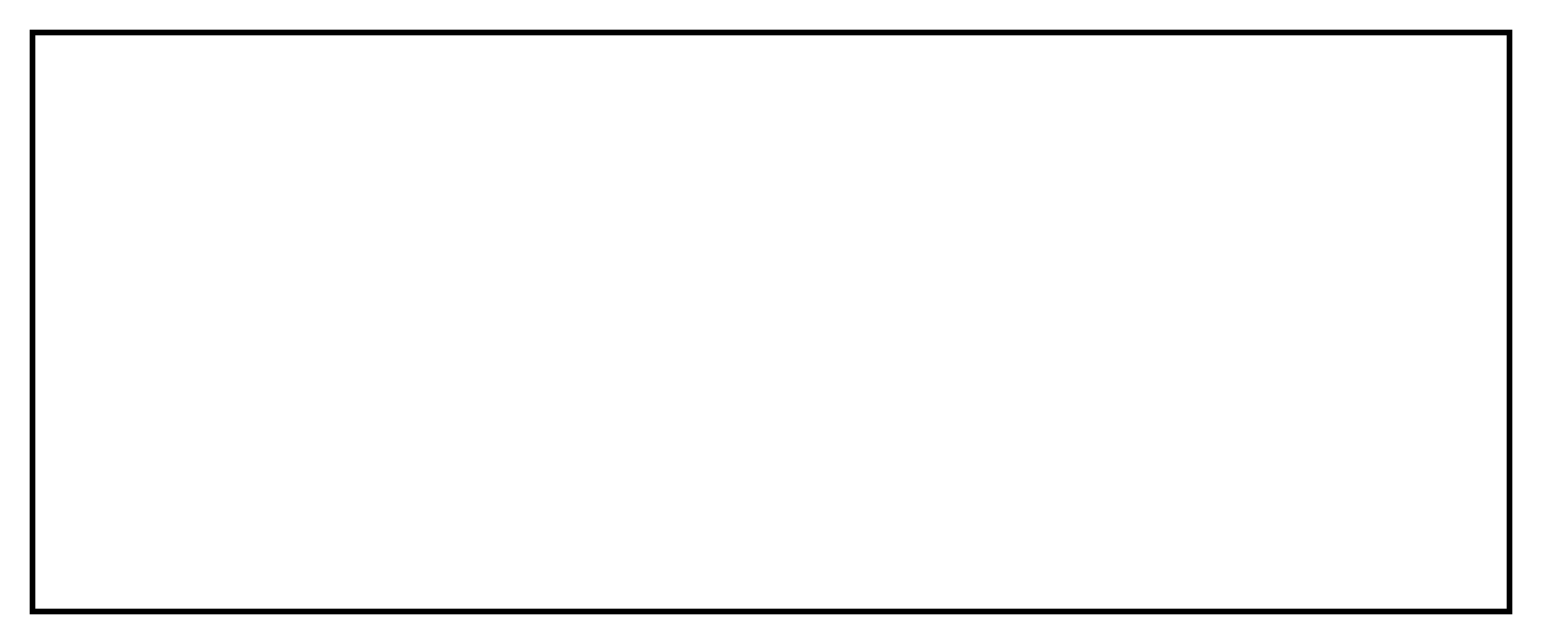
# Model space of a CAD drawing. Extents: x 124.4 to 175.6, y 139.9 to 160.1.
import ezdxf

# ---------------------------------------------------------------- set-up
doc = ezdxf.new("R2010")
doc.units = 0
doc.layers.add('048703-1ROU1_GBR', color=10, linetype='CONTINUOUS')

msp = doc.modelspace()

# ---------------------------------------------------------------- linework, layer by layer
at = {"layer": '048703-1ROU1_GBR', "const_width": 0.2}
msp.add_lwpolyline([(175.50008, 159.999984), (175.50008, 140.000024), (124.499928, 140.000024), (124.499928, 159.999984), (175.50008, 159.999984)], dxfattribs=at)

doc.saveas('drawing.dxf')
